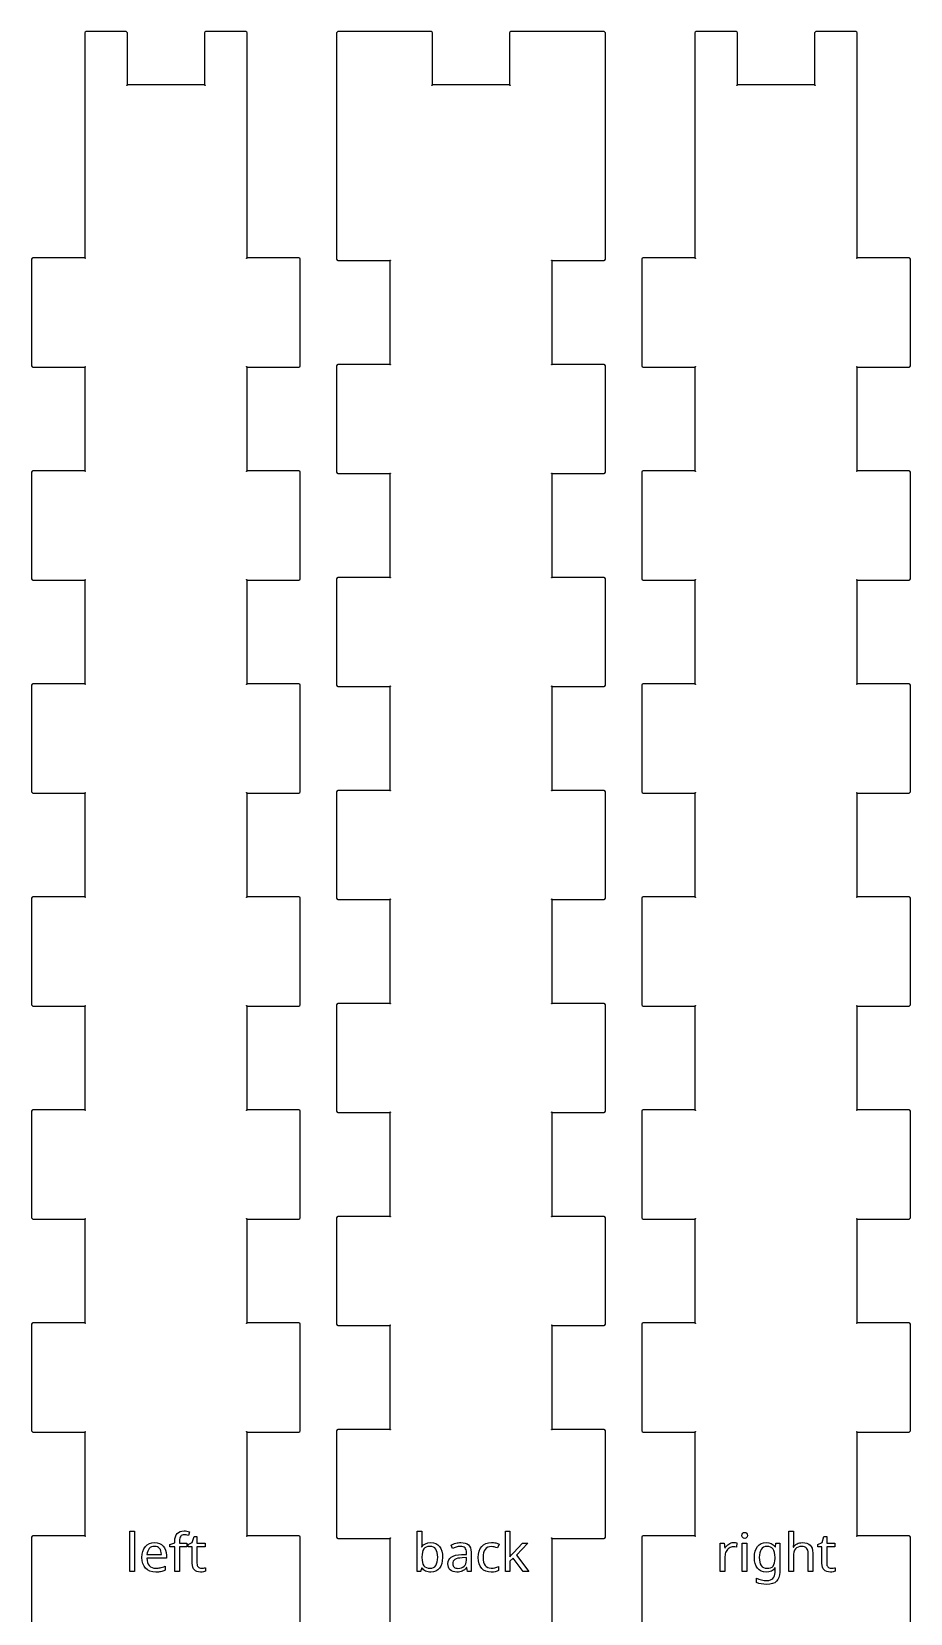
# Model space of a CAD drawing. Header units: millimetres. Extents: x 4 to 597, y 21 to 392.
# Drawn here: x 439.5 to 505.6, y 273.3 to 392.1 of the extents above; entities that cross this region are included whole.
import ezdxf

# ---------------------------------------------------------------- set-up
doc = ezdxf.new("R2010")
doc.units = ezdxf.units.MM
doc.layers.add('Layer_1', color=7, linetype='CONTINUOUS')

msp = doc.modelspace()

# ---------------------------------------------------------------- linework, layer by layer
at = {"layer": 'Layer_1', "color": 7}
for p, q in [((443.545, 392.006), (443.545, 388.006)), ((446.645, 392.106), (443.645, 392.106)), ((446.745, 388.106), (446.745, 392.006)), ((452.545, 392.006), (452.545, 388.106)), ((455.645, 392.106), (452.645, 392.106)), ((455.745, 388.006), (455.745, 392.006)), ((462.479, 392.006), (462.479, 388.006)), ((466.579, 392.106), (462.579, 392.106)), ((469.579, 392.106), (466.579, 392.106)), ((469.679, 388.106), (469.679, 392.006)), ((475.479, 392.006), (475.479, 388.106)), ((478.579, 392.106), (475.579, 392.106)), ((482.579, 392.106), (478.579, 392.106)), ((482.679, 388.006), (482.679, 392.006)), ((489.413, 392.006), (489.413, 388.006)), ((492.513, 392.106), (489.513, 392.106)), ((492.613, 388.106), (492.613, 392.006)), ((498.413, 392.006), (498.413, 388.106)), ((501.513, 392.106), (498.513, 392.106)), ((501.613, 388.006), (501.613, 392.006)), ((443.545, 388.006), (443.545, 375.106)), ((452.545, 388.106), (446.745, 388.106)), ((455.745, 375.106), (455.745, 388.006)), ((462.479, 388.006), (462.479, 375.006)), ((475.479, 388.106), (469.679, 388.106)), ((482.679, 375.006), (482.679, 388.006)), ((489.413, 388.006), (489.413, 375.106)), ((498.413, 388.106), (492.613, 388.106)), ((501.613, 375.106), (501.613, 388.006)), ((439.545, 375.006), (439.545, 367.006)), ((443.545, 375.106), (439.645, 375.106)), ((459.645, 375.106), (455.745, 375.106)), ((459.745, 367.006), (459.745, 375.006)), ((462.579, 374.906), (466.479, 374.906)), ((466.479, 374.906), (466.479, 367.106)), ((478.679, 367.106), (478.679, 374.906)), ((478.679, 374.906), (482.579, 374.906)), ((485.413, 375.006), (485.413, 367.006)), ((489.413, 375.106), (485.513, 375.106)), ((505.513, 375.106), (501.613, 375.106)), ((505.613, 367.006), (505.613, 375.006)), ((439.645, 366.906), (443.545, 366.906)), ((443.545, 366.906), (443.545, 359.106)), ((455.745, 359.106), (455.745, 366.906)), ((455.745, 366.906), (459.645, 366.906)), ((462.479, 367.006), (462.479, 359.006)), ((466.479, 367.106), (462.579, 367.106)), ((482.579, 367.106), (478.679, 367.106)), ((482.679, 359.006), (482.679, 367.006)), ((485.513, 366.906), (489.413, 366.906)), ((489.413, 366.906), (489.413, 359.106)), ((501.613, 359.106), (501.613, 366.906)), ((501.613, 366.906), (505.513, 366.906)), ((439.545, 359.006), (439.545, 351.006)), ((443.545, 359.106), (439.645, 359.106)), ((459.645, 359.106), (455.745, 359.106)), ((459.745, 351.006), (459.745, 359.006)), ((462.579, 358.906), (466.479, 358.906)), ((466.479, 358.906), (466.479, 351.106)), ((478.679, 351.106), (478.679, 358.906)), ((478.679, 358.906), (482.579, 358.906)), ((485.413, 359.006), (485.413, 351.006)), ((489.413, 359.106), (485.513, 359.106)), ((505.513, 359.106), (501.613, 359.106)), ((505.613, 351.006), (505.613, 359.006)), ((439.645, 350.906), (443.545, 350.906)), ((443.545, 350.906), (443.545, 343.106)), ((455.745, 343.106), (455.745, 350.906)), ((455.745, 350.906), (459.645, 350.906)), ((462.479, 351.006), (462.479, 343.006)), ((466.479, 351.106), (462.579, 351.106)), ((482.579, 351.106), (478.679, 351.106)), ((482.679, 343.006), (482.679, 351.006)), ((485.513, 350.906), (489.413, 350.906)), ((489.413, 350.906), (489.413, 343.106)), ((501.613, 343.106), (501.613, 350.906)), ((501.613, 350.906), (505.513, 350.906)), ((439.545, 343.006), (439.545, 335.006)), ((443.545, 343.106), (439.645, 343.106)), ((459.645, 343.106), (455.745, 343.106)), ((459.745, 335.006), (459.745, 343.006)), ((462.579, 342.906), (466.479, 342.906)), ((466.479, 342.906), (466.479, 335.106)), ((478.679, 335.106), (478.679, 342.906)), ((478.679, 342.906), (482.579, 342.906)), ((485.413, 343.006), (485.413, 335.006)), ((489.413, 343.106), (485.513, 343.106)), ((505.513, 343.106), (501.613, 343.106)), ((505.613, 335.006), (505.613, 343.006)), ((466.479, 335.106), (462.579, 335.106)), ((482.579, 335.106), (478.679, 335.106)), ((439.645, 334.906), (443.545, 334.906)), ((443.545, 334.906), (443.545, 327.106)), ((455.745, 327.106), (455.745, 334.906)), ((455.745, 334.906), (459.645, 334.906)), ((462.479, 335.006), (462.479, 327.006)), ((482.679, 327.006), (482.679, 335.006)), ((485.513, 334.906), (489.413, 334.906)), ((489.413, 334.906), (489.413, 327.106)), ((501.613, 327.106), (501.613, 334.906)), ((501.613, 334.906), (505.513, 334.906)), ((439.545, 327.006), (439.545, 319.006)), ((443.545, 327.106), (439.645, 327.106)), ((459.645, 327.106), (455.745, 327.106)), ((459.745, 319.006), (459.745, 327.006)), ((462.579, 326.906), (466.479, 326.906)), ((466.479, 326.906), (466.479, 319.106)), ((478.679, 319.106), (478.679, 326.906)), ((478.679, 326.906), (482.579, 326.906)), ((485.413, 327.006), (485.413, 319.006)), ((489.413, 327.106), (485.513, 327.106)), ((505.513, 327.106), (501.613, 327.106)), ((505.613, 319.006), (505.613, 327.006)), ((439.645, 318.906), (443.545, 318.906)), ((443.545, 318.906), (443.545, 311.106)), ((455.745, 311.106), (455.745, 318.906)), ((455.745, 318.906), (459.645, 318.906)), ((462.479, 319.006), (462.479, 311.006)), ((466.479, 319.106), (462.579, 319.106)), ((482.579, 319.106), (478.679, 319.106)), ((482.679, 311.006), (482.679, 319.006)), ((485.513, 318.906), (489.413, 318.906)), ((489.413, 318.906), (489.413, 311.106)), ((501.613, 311.106), (501.613, 318.906)), ((501.613, 318.906), (505.513, 318.906)), ((439.545, 311.006), (439.545, 303.006)), ((443.545, 311.106), (439.645, 311.106)), ((459.645, 311.106), (455.745, 311.106)), ((459.745, 303.006), (459.745, 311.006)), ((462.579, 310.906), (466.479, 310.906)), ((466.479, 310.906), (466.479, 303.106)), ((478.679, 303.106), (478.679, 310.906)), ((478.679, 310.906), (482.579, 310.906)), ((485.413, 311.006), (485.413, 303.006)), ((489.413, 311.106), (485.513, 311.106)), ((505.513, 311.106), (501.613, 311.106)), ((505.613, 303.006), (505.613, 311.006)), ((462.479, 303.006), (462.479, 295.006)), ((466.479, 303.106), (462.579, 303.106)), ((482.579, 303.106), (478.679, 303.106)), ((482.679, 295.006), (482.679, 303.006)), ((439.645, 302.906), (443.545, 302.906)), ((443.545, 302.906), (443.545, 295.106)), ((455.745, 295.106), (455.745, 302.906)), ((455.745, 302.906), (459.645, 302.906)), ((485.513, 302.906), (489.413, 302.906)), ((489.413, 302.906), (489.413, 295.106)), ((501.613, 295.106), (501.613, 302.906)), ((501.613, 302.906), (505.513, 302.906)), ((439.545, 295.006), (439.545, 287.006)), ((443.545, 295.106), (439.645, 295.106)), ((459.645, 295.106), (455.745, 295.106)), ((459.745, 287.006), (459.745, 295.006)), ((462.579, 294.906), (466.479, 294.906)), ((466.479, 294.906), (466.479, 287.106)), ((478.679, 287.106), (478.679, 294.906)), ((478.679, 294.906), (482.579, 294.906)), ((485.413, 295.006), (485.413, 287.006)), ((489.413, 295.106), (485.513, 295.106)), ((505.513, 295.106), (501.613, 295.106)), ((505.613, 287.006), (505.613, 295.006)), ((439.645, 286.906), (443.545, 286.906)), ((443.545, 286.906), (443.545, 279.106)), ((455.745, 279.106), (455.745, 286.906)), ((455.745, 286.906), (459.645, 286.906)), ((462.479, 287.006), (462.479, 279.006)), ((466.479, 287.106), (462.579, 287.106)), ((482.579, 287.106), (478.679, 287.106)), ((482.679, 279.006), (482.679, 287.006)), ((485.513, 286.906), (489.413, 286.906)), ((489.413, 286.906), (489.413, 279.106)), ((501.613, 279.106), (501.613, 286.906)), ((501.613, 286.906), (505.513, 286.906)), ((446.931133, 276.417719), (446.931133, 279.456781)), ((446.931133, 279.456781), (447.282695, 279.456781)), ((447.282695, 279.456781), (447.282695, 276.417719)), ((451.427227, 279.406), (451.333477, 279.130609)), ((468.537984, 276.417719), (468.537984, 279.456781)), ((468.537984, 279.456781), (468.889546, 279.456781)), ((468.889546, 279.456781), (468.889546, 278.7185)), ((475.162984, 276.417719), (475.162984, 279.456781)), ((475.162984, 279.456781), (475.510641, 279.456781)), ((475.510641, 279.456781), (475.510641, 277.868891)), ((496.467102, 276.417719), (496.467102, 279.456781)), ((496.467102, 279.456781), (496.818664, 279.456781)), ((496.818664, 279.456781), (496.818664, 278.566156)), ((439.545, 279.006), (439.545, 271.006)), ((443.545, 279.106), (439.645, 279.106)), ((448.786602, 278.314203), (448.786602, 278.314203)), ((449.938945, 278.452875), (450.313945, 278.573969)), ((449.938945, 278.288812), (449.938945, 278.452875)), ((450.313945, 278.288812), (449.938945, 278.288812)), ((450.313945, 278.573969), (450.313945, 278.697016)), ((450.313945, 276.417719), (450.313945, 278.288812)), ((450.665508, 278.700922), (450.665508, 278.56225)), ((450.665508, 278.56225), (451.206524, 278.56225)), ((451.206523, 278.288812), (450.665508, 278.288812)), ((450.665508, 278.288812), (450.665508, 276.417719)), ((451.206524, 278.56225), (451.206523, 278.288812)), ((451.319805, 278.456781), (451.626445, 278.597406)), ((451.319805, 278.288812), (451.319805, 278.456781)), ((451.622539, 278.288812), (451.319805, 278.288812)), ((451.622539, 277.040766), (451.622539, 278.288812)), ((451.626445, 278.597406), (451.76707, 279.054437)), ((451.76707, 279.054437), (451.976055, 279.054437)), ((451.976055, 279.054437), (451.976055, 278.56225)), ((451.976055, 278.56225), (452.595195, 278.56225)), ((452.595195, 278.288812), (451.976055, 278.288812)), ((451.976055, 278.288812), (451.976055, 277.050531)), ((452.595195, 278.56225), (452.595195, 278.288812)), ((459.645, 279.106), (455.745, 279.106)), ((459.745, 271.006), (459.745, 279.006)), ((462.579, 278.906), (466.479, 278.906)), ((466.479, 278.906), (466.479, 271.106)), ((468.870015, 278.277094), (468.889546, 278.277094)), ((469.495015, 278.306391), (469.495015, 278.306391)), ((469.553609, 278.597406), (469.553609, 278.597406)), ((471.186422, 278.150141), (471.079, 278.413813)), ((474.690328, 278.486078), (474.582906, 278.193109)), ((475.7665, 277.837641), (476.452047, 278.56225)), ((476.862203, 278.56225), (475.995016, 277.646234)), ((476.452047, 278.56225), (476.862203, 278.56225)), ((478.679, 271.106), (478.679, 278.906)), ((478.679, 278.906), (482.579, 278.906)), ((485.413, 279.006), (485.413, 271.006)), ((489.413, 279.106), (485.513, 279.106)), ((491.32257, 276.417719), (491.32257, 278.56225)), ((491.32257, 278.56225), (491.611633, 278.56225)), ((491.611633, 278.56225), (491.650696, 278.169672)), ((491.650696, 278.169672), (491.666321, 278.169672)), ((492.322571, 278.601313), (492.32257, 278.601313)), ((492.574523, 278.577875), (492.531554, 278.253656)), ((492.94757, 279.142328), (492.94757, 279.142328)), ((492.974914, 276.417719), (492.974914, 278.56225)), ((492.974914, 278.56225), (493.326477, 278.56225)), ((493.326477, 278.56225), (493.326477, 276.417719)), ((495.437805, 278.277094), (495.459289, 278.277094)), ((495.459289, 278.277094), (495.506164, 278.56225)), ((495.506164, 278.56225), (495.785461, 278.56225)), ((495.785461, 278.56225), (495.785461, 276.382563)), ((496.799133, 278.265375), (496.82257, 278.265375)), ((498.664367, 278.456781), (498.971008, 278.597406)), ((498.664367, 278.288813), (498.664367, 278.456781)), ((498.967102, 278.288813), (498.664367, 278.288813)), ((498.967102, 277.040766), (498.967102, 278.288813)), ((498.971008, 278.597406), (499.111633, 279.054438)), ((499.111633, 279.054438), (499.320617, 279.054438)), ((499.320617, 279.054438), (499.320617, 278.56225)), ((499.320617, 278.56225), (499.939758, 278.56225)), ((499.939758, 278.288813), (499.320617, 278.288813)), ((499.320617, 278.288813), (499.320617, 277.050531)), ((499.939758, 278.56225), (499.939758, 278.288813)), ((505.513, 279.106), (501.613, 279.106)), ((505.613, 271.006), (505.613, 279.006)), ((449.675273, 277.421625), (448.206523, 277.421625)), ((448.214336, 277.700921), (449.306133, 277.700921)), ((449.675273, 277.634515), (449.675273, 277.421625)), ((468.889547, 277.501703), (468.889547, 277.486078)), ((471.871969, 277.697016), (472.23525, 277.710688)), ((472.231344, 277.466547), (471.914938, 277.452875)), ((472.231344, 277.273188), (472.231344, 277.466547)), ((472.23525, 277.710688), (472.23525, 277.837641)), ((472.579, 277.878656), (472.579, 276.417719)), ((475.510641, 277.868891), (475.495016, 277.521234)), ((475.495016, 277.521234), (475.510641, 277.521234)), ((475.510641, 277.521234), (475.629781, 277.673578)), ((475.754781, 277.417719), (475.510641, 277.204828)), ((475.510641, 277.204828), (475.510641, 276.417719)), ((475.629781, 277.673578), (475.7665, 277.837641)), ((476.498922, 276.417719), (475.754781, 277.417719)), ((475.995016, 277.646234), (476.92275, 276.417719)), ((491.674133, 277.56225), (491.674133, 276.417719)), ((495.441711, 277.402094), (495.441711, 277.486078)), ((496.818664, 277.525141), (496.818664, 276.417719)), ((497.928039, 276.417719), (497.928039, 277.788813)), ((498.275695, 277.814203), (498.275695, 276.417719)), ((447.282695, 276.417719), (446.931133, 276.417719)), ((448.874492, 276.378656), (448.874492, 276.378656)), ((449.577617, 276.825922), (449.577617, 276.517328)), ((450.665508, 276.417719), (450.313945, 276.417719)), ((452.311993, 276.665766), (452.311992, 276.665766)), ((452.61082, 276.710688), (452.61082, 276.441156)), ((468.789937, 276.417719), (468.537984, 276.417719)), ((468.889547, 276.689203), (468.862203, 276.689203)), ((471.598531, 276.661859), (471.598531, 276.661859)), ((472.254781, 276.722406), (472.239156, 276.722406)), ((472.32314, 276.417719), (472.254781, 276.722406)), ((472.579, 276.417719), (472.32314, 276.417719)), ((474.102438, 276.378656), (474.102438, 276.378656)), ((474.655172, 276.806391), (474.655172, 276.493891)), ((475.510641, 276.417719), (475.162984, 276.417719)), ((476.92275, 276.417719), (476.498922, 276.417719)), ((491.674133, 276.417719), (491.32257, 276.417719)), ((493.326477, 276.417719), (492.974914, 276.417719)), ((494.054992, 275.5935), (494.054992, 275.917719)), ((494.82257, 276.665765), (494.82257, 276.665766)), ((495.449523, 276.700922), (495.433898, 276.700922)), ((495.437805, 276.43725), (495.449523, 276.700922)), ((495.437805, 276.353266), (495.437805, 276.43725)), ((496.818664, 276.417719), (496.467102, 276.417719)), ((498.275695, 276.417719), (497.928039, 276.417719)), ((499.656555, 276.665766), (499.656555, 276.665766)), ((499.955383, 276.710688), (499.955383, 276.441156))]:
    msp.add_line(p, q, dxfattribs=at)
for points in [[(443.645, 392.106), (443.59, 392.106), (443.545, 392.061), (443.545, 392.006)], [(446.745, 392.006), (446.745, 392.061), (446.7, 392.106), (446.645, 392.106)], [(452.645, 392.106), (452.59, 392.106), (452.545, 392.061), (452.545, 392.006)], [(455.745, 392.006), (455.745, 392.061), (455.7, 392.106), (455.645, 392.106)], [(462.579, 392.106), (462.524, 392.106), (462.479, 392.061), (462.479, 392.006)], [(469.679, 392.006), (469.679, 392.061), (469.634, 392.106), (469.579, 392.106)], [(475.579, 392.106), (475.524, 392.106), (475.479, 392.061), (475.479, 392.006)], [(482.679, 392.006), (482.679, 392.061), (482.634, 392.106), (482.579, 392.106)], [(489.513, 392.106), (489.458, 392.106), (489.413, 392.061), (489.413, 392.006)], [(492.613, 392.006), (492.613, 392.061), (492.568, 392.106), (492.513, 392.106)], [(498.513, 392.106), (498.458, 392.106), (498.413, 392.061), (498.413, 392.006)], [(501.613, 392.006), (501.613, 392.061), (501.568, 392.106), (501.513, 392.106)], [(446.745, 388.106), (446.645, 388.106), (446.745, 388.006), (446.745, 388.106)], [(452.545, 388.106), (452.545, 388.006), (452.645, 388.106), (452.545, 388.106)], [(469.679, 388.106), (469.579, 388.106), (469.679, 388.006), (469.679, 388.106)], [(475.479, 388.106), (475.479, 388.006), (475.579, 388.106), (475.479, 388.106)], [(492.613, 388.106), (492.513, 388.106), (492.613, 388.006), (492.613, 388.106)], [(498.413, 388.106), (498.413, 388.006), (498.513, 388.106), (498.413, 388.106)], [(439.645, 375.106), (439.59, 375.106), (439.545, 375.061), (439.545, 375.006)], [(443.545, 375.106), (443.545, 375.006), (443.645, 375.106), (443.545, 375.106)], [(455.745, 375.106), (455.645, 375.106), (455.745, 375.006), (455.745, 375.106)], [(459.745, 375.006), (459.745, 375.061), (459.7, 375.106), (459.645, 375.106)], [(462.479, 375.006), (462.479, 374.951), (462.524, 374.906), (462.579, 374.906)], [(466.479, 374.906), (466.579, 374.906), (466.479, 375.006), (466.479, 374.906)], [(478.679, 374.906), (478.679, 375.006), (478.579, 374.906), (478.679, 374.906)], [(482.579, 374.906), (482.634, 374.906), (482.679, 374.951), (482.679, 375.006)], [(485.513, 375.106), (485.458, 375.106), (485.413, 375.061), (485.413, 375.006)], [(489.413, 375.106), (489.413, 375.006), (489.513, 375.106), (489.413, 375.106)], [(501.613, 375.106), (501.513, 375.106), (501.613, 375.006), (501.613, 375.106)], [(505.613, 375.006), (505.613, 375.061), (505.568, 375.106), (505.513, 375.106)], [(439.545, 367.006), (439.545, 366.951), (439.59, 366.906), (439.645, 366.906)], [(443.545, 366.906), (443.645, 366.906), (443.545, 367.006), (443.545, 366.906)], [(455.745, 366.906), (455.745, 367.006), (455.645, 366.906), (455.745, 366.906)], [(459.645, 366.906), (459.7, 366.906), (459.745, 366.951), (459.745, 367.006)], [(462.579, 367.106), (462.524, 367.106), (462.479, 367.061), (462.479, 367.006)], [(466.479, 367.106), (466.479, 367.006), (466.579, 367.106), (466.479, 367.106)], [(478.679, 367.106), (478.579, 367.106), (478.679, 367.006), (478.679, 367.106)], [(482.679, 367.006), (482.679, 367.061), (482.634, 367.106), (482.579, 367.106)], [(485.413, 367.006), (485.413, 366.951), (485.458, 366.906), (485.513, 366.906)], [(489.413, 366.906), (489.513, 366.906), (489.413, 367.006), (489.413, 366.906)], [(501.613, 366.906), (501.613, 367.006), (501.513, 366.906), (501.613, 366.906)], [(505.513, 366.906), (505.568, 366.906), (505.613, 366.951), (505.613, 367.006)], [(439.645, 359.106), (439.59, 359.106), (439.545, 359.061), (439.545, 359.006)], [(443.545, 359.106), (443.545, 359.006), (443.645, 359.106), (443.545, 359.106)], [(455.745, 359.106), (455.645, 359.106), (455.745, 359.006), (455.745, 359.106)], [(459.745, 359.006), (459.745, 359.061), (459.7, 359.106), (459.645, 359.106)], [(462.479, 359.006), (462.479, 358.951), (462.524, 358.906), (462.579, 358.906)], [(466.479, 358.906), (466.579, 358.906), (466.479, 359.006), (466.479, 358.906)], [(478.679, 358.906), (478.679, 359.006), (478.579, 358.906), (478.679, 358.906)], [(482.579, 358.906), (482.634, 358.906), (482.679, 358.951), (482.679, 359.006)], [(485.513, 359.106), (485.458, 359.106), (485.413, 359.061), (485.413, 359.006)], [(489.413, 359.106), (489.413, 359.006), (489.513, 359.106), (489.413, 359.106)], [(501.613, 359.106), (501.513, 359.106), (501.613, 359.006), (501.613, 359.106)], [(505.613, 359.006), (505.613, 359.061), (505.568, 359.106), (505.513, 359.106)], [(439.545, 351.006), (439.545, 350.951), (439.59, 350.906), (439.645, 350.906)], [(443.545, 350.906), (443.645, 350.906), (443.545, 351.006), (443.545, 350.906)], [(455.745, 350.906), (455.745, 351.006), (455.645, 350.906), (455.745, 350.906)], [(459.645, 350.906), (459.7, 350.906), (459.745, 350.951), (459.745, 351.006)], [(462.579, 351.106), (462.524, 351.106), (462.479, 351.061), (462.479, 351.006)], [(466.479, 351.106), (466.479, 351.006), (466.579, 351.106), (466.479, 351.106)], [(478.679, 351.106), (478.579, 351.106), (478.679, 351.006), (478.679, 351.106)], [(482.679, 351.006), (482.679, 351.061), (482.634, 351.106), (482.579, 351.106)], [(485.413, 351.006), (485.413, 350.951), (485.458, 350.906), (485.513, 350.906)], [(489.413, 350.906), (489.513, 350.906), (489.413, 351.006), (489.413, 350.906)], [(501.613, 350.906), (501.613, 351.006), (501.513, 350.906), (501.613, 350.906)], [(505.513, 350.906), (505.568, 350.906), (505.613, 350.951), (505.613, 351.006)], [(439.645, 343.106), (439.59, 343.106), (439.545, 343.061), (439.545, 343.006)], [(443.545, 343.106), (443.545, 343.006), (443.645, 343.106), (443.545, 343.106)], [(455.745, 343.106), (455.645, 343.106), (455.745, 343.006), (455.745, 343.106)], [(459.745, 343.006), (459.745, 343.061), (459.7, 343.106), (459.645, 343.106)], [(462.479, 343.006), (462.479, 342.951), (462.524, 342.906), (462.579, 342.906)], [(466.479, 342.906), (466.579, 342.906), (466.479, 343.006), (466.479, 342.906)], [(478.679, 342.906), (478.679, 343.006), (478.579, 342.906), (478.679, 342.906)], [(482.579, 342.906), (482.634, 342.906), (482.679, 342.951), (482.679, 343.006)], [(485.513, 343.106), (485.458, 343.106), (485.413, 343.061), (485.413, 343.006)], [(489.413, 343.106), (489.413, 343.006), (489.513, 343.106), (489.413, 343.106)], [(501.613, 343.106), (501.513, 343.106), (501.613, 343.006), (501.613, 343.106)], [(505.613, 343.006), (505.613, 343.061), (505.568, 343.106), (505.513, 343.106)], [(462.579, 335.106), (462.524, 335.106), (462.479, 335.061), (462.479, 335.006)], [(466.479, 335.106), (466.479, 335.006), (466.579, 335.106), (466.479, 335.106)], [(478.679, 335.106), (478.579, 335.106), (478.679, 335.006), (478.679, 335.106)], [(482.679, 335.006), (482.679, 335.061), (482.634, 335.106), (482.579, 335.106)], [(439.545, 335.006), (439.545, 334.951), (439.59, 334.906), (439.645, 334.906)], [(443.545, 334.906), (443.645, 334.906), (443.545, 335.006), (443.545, 334.906)], [(455.745, 334.906), (455.745, 335.006), (455.645, 334.906), (455.745, 334.906)], [(459.645, 334.906), (459.7, 334.906), (459.745, 334.951), (459.745, 335.006)], [(485.413, 335.006), (485.413, 334.951), (485.458, 334.906), (485.513, 334.906)], [(489.413, 334.906), (489.513, 334.906), (489.413, 335.006), (489.413, 334.906)], [(501.613, 334.906), (501.613, 335.006), (501.513, 334.906), (501.613, 334.906)], [(505.513, 334.906), (505.568, 334.906), (505.613, 334.951), (505.613, 335.006)], [(439.645, 327.106), (439.59, 327.106), (439.545, 327.061), (439.545, 327.006)], [(443.545, 327.106), (443.545, 327.006), (443.645, 327.106), (443.545, 327.106)], [(455.745, 327.106), (455.645, 327.106), (455.745, 327.006), (455.745, 327.106)], [(459.745, 327.006), (459.745, 327.061), (459.7, 327.106), (459.645, 327.106)], [(462.479, 327.006), (462.479, 326.951), (462.524, 326.906), (462.579, 326.906)], [(466.479, 326.906), (466.579, 326.906), (466.479, 327.006), (466.479, 326.906)], [(478.679, 326.906), (478.679, 327.006), (478.579, 326.906), (478.679, 326.906)], [(482.579, 326.906), (482.634, 326.906), (482.679, 326.951), (482.679, 327.006)], [(485.513, 327.106), (485.458, 327.106), (485.413, 327.061), (485.413, 327.006)], [(489.413, 327.106), (489.413, 327.006), (489.513, 327.106), (489.413, 327.106)], [(501.613, 327.106), (501.513, 327.106), (501.613, 327.006), (501.613, 327.106)], [(505.613, 327.006), (505.613, 327.061), (505.568, 327.106), (505.513, 327.106)], [(439.545, 319.006), (439.545, 318.951), (439.59, 318.906), (439.645, 318.906)], [(443.545, 318.906), (443.645, 318.906), (443.545, 319.006), (443.545, 318.906)], [(455.745, 318.906), (455.745, 319.006), (455.645, 318.906), (455.745, 318.906)], [(459.645, 318.906), (459.7, 318.906), (459.745, 318.951), (459.745, 319.006)], [(462.579, 319.106), (462.524, 319.106), (462.479, 319.061), (462.479, 319.006)], [(466.479, 319.106), (466.479, 319.006), (466.579, 319.106), (466.479, 319.106)], [(478.679, 319.106), (478.579, 319.106), (478.679, 319.006), (478.679, 319.106)], [(482.679, 319.006), (482.679, 319.061), (482.634, 319.106), (482.579, 319.106)], [(485.413, 319.006), (485.413, 318.951), (485.458, 318.906), (485.513, 318.906)], [(489.413, 318.906), (489.513, 318.906), (489.413, 319.006), (489.413, 318.906)], [(501.613, 318.906), (501.613, 319.006), (501.513, 318.906), (501.613, 318.906)], [(505.513, 318.906), (505.568, 318.906), (505.613, 318.951), (505.613, 319.006)], [(439.645, 311.106), (439.59, 311.106), (439.545, 311.061), (439.545, 311.006)], [(443.545, 311.106), (443.545, 311.006), (443.645, 311.106), (443.545, 311.106)], [(455.745, 311.106), (455.645, 311.106), (455.745, 311.006), (455.745, 311.106)], [(459.745, 311.006), (459.745, 311.061), (459.7, 311.106), (459.645, 311.106)], [(462.479, 311.006), (462.479, 310.951), (462.524, 310.906), (462.579, 310.906)], [(466.479, 310.906), (466.579, 310.906), (466.479, 311.006), (466.479, 310.906)], [(478.679, 310.906), (478.679, 311.006), (478.579, 310.906), (478.679, 310.906)], [(482.579, 310.906), (482.634, 310.906), (482.679, 310.951), (482.679, 311.006)], [(485.513, 311.106), (485.458, 311.106), (485.413, 311.061), (485.413, 311.006)], [(489.413, 311.106), (489.413, 311.006), (489.513, 311.106), (489.413, 311.106)], [(501.613, 311.106), (501.513, 311.106), (501.613, 311.006), (501.613, 311.106)], [(505.613, 311.006), (505.613, 311.061), (505.568, 311.106), (505.513, 311.106)], [(439.545, 303.006), (439.545, 302.951), (439.59, 302.906), (439.645, 302.906)], [(443.545, 302.906), (443.645, 302.906), (443.545, 303.006), (443.545, 302.906)], [(455.745, 302.906), (455.745, 303.006), (455.645, 302.906), (455.745, 302.906)], [(459.645, 302.906), (459.7, 302.906), (459.745, 302.951), (459.745, 303.006)], [(462.579, 303.106), (462.524, 303.106), (462.479, 303.061), (462.479, 303.006)], [(466.479, 303.106), (466.479, 303.006), (466.579, 303.106), (466.479, 303.106)], [(478.679, 303.106), (478.579, 303.106), (478.679, 303.006), (478.679, 303.106)], [(482.679, 303.006), (482.679, 303.061), (482.634, 303.106), (482.579, 303.106)], [(485.413, 303.006), (485.413, 302.951), (485.458, 302.906), (485.513, 302.906)], [(489.413, 302.906), (489.513, 302.906), (489.413, 303.006), (489.413, 302.906)], [(501.613, 302.906), (501.613, 303.006), (501.513, 302.906), (501.613, 302.906)], [(505.513, 302.906), (505.568, 302.906), (505.613, 302.951), (505.613, 303.006)], [(439.645, 295.106), (439.59, 295.106), (439.545, 295.061), (439.545, 295.006)], [(443.545, 295.106), (443.545, 295.006), (443.645, 295.106), (443.545, 295.106)], [(455.745, 295.106), (455.645, 295.106), (455.745, 295.006), (455.745, 295.106)], [(459.745, 295.006), (459.745, 295.061), (459.7, 295.106), (459.645, 295.106)], [(462.479, 295.006), (462.479, 294.951), (462.524, 294.906), (462.579, 294.906)], [(466.479, 294.906), (466.579, 294.906), (466.479, 295.006), (466.479, 294.906)], [(478.679, 294.906), (478.679, 295.006), (478.579, 294.906), (478.679, 294.906)], [(482.579, 294.906), (482.634, 294.906), (482.679, 294.951), (482.679, 295.006)], [(485.513, 295.106), (485.458, 295.106), (485.413, 295.061), (485.413, 295.006)], [(489.413, 295.106), (489.413, 295.006), (489.513, 295.106), (489.413, 295.106)], [(501.613, 295.106), (501.513, 295.106), (501.613, 295.006), (501.613, 295.106)], [(505.613, 295.006), (505.613, 295.061), (505.568, 295.106), (505.513, 295.106)], [(439.545, 287.006), (439.545, 286.951), (439.59, 286.906), (439.645, 286.906)], [(443.545, 286.906), (443.645, 286.906), (443.545, 287.006), (443.545, 286.906)], [(455.745, 286.906), (455.745, 287.006), (455.645, 286.906), (455.745, 286.906)], [(459.645, 286.906), (459.7, 286.906), (459.745, 286.951), (459.745, 287.006)], [(462.579, 287.106), (462.524, 287.106), (462.479, 287.061), (462.479, 287.006)], [(466.479, 287.106), (466.479, 287.006), (466.579, 287.106), (466.479, 287.106)], [(478.679, 287.106), (478.579, 287.106), (478.679, 287.006), (478.679, 287.106)], [(482.679, 287.006), (482.679, 287.061), (482.634, 287.106), (482.579, 287.106)], [(485.413, 287.006), (485.413, 286.951), (485.458, 286.906), (485.513, 286.906)], [(489.413, 286.906), (489.513, 286.906), (489.413, 287.006), (489.413, 286.906)], [(501.613, 286.906), (501.613, 287.006), (501.513, 286.906), (501.613, 286.906)], [(505.513, 286.906), (505.568, 286.906), (505.613, 286.951), (505.613, 287.006)], [(450.313945, 278.697016), (450.313945, 278.957432), (450.370586, 279.152745), (450.483867, 279.282953)], [(450.483867, 279.282953), (450.598451, 279.413161), (450.774232, 279.478266), (451.011211, 279.478266)], [(451.011211, 279.478266), (451.14793, 279.478266), (451.286602, 279.454177), (451.427227, 279.406)], [(492.94757, 279.142328), (492.94757, 279.220453), (492.967102, 279.277094), (493.006164, 279.31225)], [(493.006164, 279.31225), (493.046529, 279.347406), (493.096008, 279.364984), (493.154602, 279.364984)], [(493.154602, 279.364984), (493.209289, 279.364984), (493.256815, 279.347406), (493.29718, 279.31225)], [(493.29718, 279.31225), (493.338847, 279.277094), (493.35968, 279.220453), (493.35968, 279.142328)], [(439.645, 279.106), (439.59, 279.106), (439.545, 279.061), (439.545, 279.006)], [(443.545, 279.106), (443.545, 279.006), (443.645, 279.106), (443.545, 279.106)], [(447.843242, 277.474359), (447.843242, 277.818109), (447.928529, 278.091546), (448.099102, 278.294671)], [(448.099102, 278.294671), (448.269674, 278.499098), (448.500143, 278.601312), (448.790508, 278.601312)], [(448.388164, 278.152093), (448.290508, 278.04402), (448.232565, 277.89363), (448.214336, 277.700921)], [(448.786602, 278.314203), (448.618633, 278.314203), (448.48582, 278.260166), (448.388164, 278.152093)], [(449.167461, 278.157953), (449.077617, 278.262119), (448.950664, 278.314203), (448.786602, 278.314203)], [(448.790508, 278.601312), (449.060039, 278.601312), (449.274883, 278.514072), (449.435039, 278.339593)], [(449.306133, 277.700921), (449.303529, 277.901442), (449.257305, 278.053786), (449.167461, 278.157953)], [(449.435039, 278.339593), (449.595195, 278.166416), (449.675273, 277.93139), (449.675273, 277.634515)], [(450.751445, 279.072016), (450.694154, 278.993891), (450.665508, 278.870193), (450.665508, 278.700922)], [(451.015117, 279.189203), (450.896628, 279.189203), (450.808737, 279.150141), (450.751445, 279.072016)], [(451.333477, 279.130609), (451.212383, 279.169672), (451.106263, 279.189203), (451.015117, 279.189203)], [(455.745, 279.106), (455.645, 279.106), (455.745, 279.006), (455.745, 279.106)], [(459.745, 279.006), (459.745, 279.061), (459.7, 279.106), (459.645, 279.106)], [(462.479, 279.006), (462.479, 278.951), (462.524, 278.906), (462.579, 278.906)], [(466.479, 278.906), (466.579, 278.906), (466.479, 279.006), (466.479, 278.906)], [(468.889546, 278.7185), (468.889546, 278.571365), (468.883036, 278.424229), (468.870015, 278.277094)], [(468.889546, 278.277094), (469.034078, 278.490635), (469.255432, 278.597406), (469.553609, 278.597406)], [(469.030172, 278.122797), (468.936422, 278.000401), (468.889547, 277.79337), (468.889547, 277.501703)], [(469.495015, 278.306391), (469.27887, 278.306391), (469.123922, 278.245193), (469.030172, 278.122797)], [(469.932515, 278.103266), (469.837463, 278.238682), (469.69163, 278.306391), (469.495015, 278.306391)], [(469.553609, 278.597406), (469.836161, 278.597406), (470.05426, 278.49975), (470.207906, 278.304438)], [(470.075093, 277.493891), (470.075093, 277.764724), (470.027567, 277.967849), (469.932515, 278.103266)], [(470.207906, 278.304438), (470.361552, 278.110427), (470.438375, 277.838943), (470.438375, 277.489984)], [(471.079, 278.413813), (471.187073, 278.471104), (471.304911, 278.516026), (471.432516, 278.548578)], [(471.469625, 278.263422), (471.369365, 278.229568), (471.274964, 278.191807), (471.186422, 278.150141)], [(471.432516, 278.548578), (471.56012, 278.58113), (471.686422, 278.597406), (471.811422, 278.597406)], [(471.791891, 278.314203), (471.678609, 278.314203), (471.571188, 278.297276), (471.469625, 278.263422)], [(472.129781, 278.197016), (472.059469, 278.275141), (471.946839, 278.314203), (471.791891, 278.314203)], [(471.811422, 278.597406), (472.070536, 278.597406), (472.263245, 278.540115), (472.389547, 278.425531)], [(472.23525, 277.837641), (472.23525, 278.000401), (472.200094, 278.120193), (472.129781, 278.197016)], [(472.389547, 278.425531), (472.515849, 278.310948), (472.579, 278.128656), (472.579, 277.878656)], [(473.123922, 277.478266), (473.123922, 277.837641), (473.21051, 278.114333), (473.383688, 278.308344)], [(473.383688, 278.308344), (473.558167, 278.503656), (473.806214, 278.601313), (474.127828, 278.601313)], [(473.6415, 278.089594), (473.538635, 277.954177), (473.487203, 277.751703), (473.487203, 277.482172)], [(474.120016, 278.294672), (473.90387, 278.294672), (473.744365, 278.226313), (473.6415, 278.089594)], [(474.582906, 278.193109), (474.401917, 278.260818), (474.24762, 278.294672), (474.120016, 278.294672)], [(474.127828, 278.601313), (474.231995, 278.601313), (474.334859, 278.590245), (474.436422, 278.568109)], [(474.436422, 278.568109), (474.539287, 278.547276), (474.623922, 278.519932), (474.690328, 278.486078)], [(478.679, 278.906), (478.679, 279.006), (478.579, 278.906), (478.679, 278.906)], [(482.579, 278.906), (482.634, 278.906), (482.679, 278.951), (482.679, 279.006)], [(485.513, 279.106), (485.458, 279.106), (485.413, 279.061), (485.413, 279.006)], [(489.413, 279.106), (489.413, 279.006), (489.513, 279.106), (489.413, 279.106)], [(491.666321, 278.169672), (491.748352, 278.311599), (491.845357, 278.419021), (491.957336, 278.491938)], [(491.982727, 278.18725), (491.886372, 278.12475), (491.810852, 278.038161), (491.756164, 277.927484)], [(491.957336, 278.491938), (492.069316, 278.564854), (492.19106, 278.601313), (492.322571, 278.601313)], [(492.299133, 278.281), (492.185852, 278.281), (492.080383, 278.24975), (491.982727, 278.18725)], [(492.531554, 278.253656), (492.452128, 278.271885), (492.374654, 278.281), (492.299133, 278.281)], [(492.32257, 278.601313), (492.417622, 278.601313), (492.501607, 278.5935), (492.574523, 278.577875)], [(493.006164, 278.972406), (492.967102, 279.008865), (492.94757, 279.065505), (492.94757, 279.142328)], [(493.154602, 278.917719), (493.096008, 278.917719), (493.046529, 278.935948), (493.006164, 278.972406)], [(493.29718, 278.972406), (493.256815, 278.935948), (493.209289, 278.917719), (493.154602, 278.917719)], [(493.35968, 279.142328), (493.35968, 279.065505), (493.338847, 279.008865), (493.29718, 278.972406)], [(493.887023, 277.486078), (493.887023, 277.83113), (493.965148, 278.103266), (494.121398, 278.302484)], [(494.121398, 278.302484), (494.278951, 278.501703), (494.493794, 278.601313), (494.76593, 278.601313)], [(494.396789, 278.091547), (494.299133, 277.94962), (494.250305, 277.746495), (494.250305, 277.482172)], [(494.814758, 278.30639), (494.63507, 278.30639), (494.495747, 278.234776), (494.396789, 278.091547)], [(494.76593, 278.601313), (495.056294, 278.601313), (495.280253, 278.49324), (495.437805, 278.277094)], [(495.293273, 278.111078), (495.194315, 278.241286), (495.03481, 278.30639), (494.814758, 278.30639)], [(495.441711, 277.486078), (495.441711, 277.772536), (495.392232, 277.980869), (495.293273, 278.111078)], [(496.818664, 278.566156), (496.818664, 278.448969), (496.812154, 278.348708), (496.799133, 278.265375)], [(496.969055, 278.12475), (496.868794, 278.003656), (496.818664, 277.803786), (496.818664, 277.525141)], [(496.82257, 278.265375), (496.886372, 278.369542), (496.976867, 278.450922), (497.094055, 278.509516)], [(497.44757, 278.306391), (497.230122, 278.306391), (497.070617, 278.245844), (496.969055, 278.12475)], [(497.094055, 278.509516), (497.211242, 278.568109), (497.343403, 278.597406), (497.490539, 278.597406)], [(497.810852, 278.177484), (497.734029, 278.263422), (497.612935, 278.306391), (497.44757, 278.306391)], [(497.490539, 278.597406), (497.750956, 278.597406), (497.946919, 278.534906), (498.07843, 278.409906)], [(497.928039, 277.788813), (497.928039, 277.963292), (497.888977, 278.092849), (497.810852, 278.177484)], [(498.07843, 278.409906), (498.20994, 278.286208), (498.275695, 278.087641), (498.275695, 277.814203)], [(501.613, 279.106), (501.513, 279.106), (501.613, 279.006), (501.613, 279.106)], [(505.613, 279.006), (505.613, 279.061), (505.568, 279.106), (505.513, 279.106)], [(448.11668, 276.669671), (447.934388, 276.864984), (447.843242, 277.133213), (447.843242, 277.474359)], [(448.206523, 277.421625), (448.213037, 277.178135), (448.274886, 276.99324), (448.39207, 276.866937)], [(448.39207, 276.866937), (448.509258, 276.740635), (448.675273, 276.677484), (448.890117, 276.677484)], [(452.251445, 276.378656), (451.832175, 276.378656), (451.622539, 276.599359), (451.622539, 277.040766)], [(451.976055, 277.050531), (451.976055, 276.926833), (452.005352, 276.831781), (452.063946, 276.765375)], [(468.889547, 277.486078), (468.889547, 277.193109), (468.937073, 276.983474), (469.032125, 276.857172)], [(469.502828, 276.669672), (469.695536, 276.669672), (469.838765, 276.739984), (469.932515, 276.880609)], [(469.932515, 276.880609), (470.027567, 277.022536), (470.075093, 277.226964), (470.075093, 277.493891)], [(470.438375, 277.489984), (470.438375, 277.135818), (470.36025, 276.861729), (470.204, 276.667719)], [(470.842672, 277.013422), (470.842672, 277.448318), (471.185771, 277.676183), (471.871969, 277.697016)], [(471.022359, 276.544672), (470.902568, 276.655349), (470.842672, 276.811599), (470.842672, 277.013422)], [(471.375875, 277.335688), (471.263896, 277.266677), (471.207906, 277.157953), (471.207906, 277.009516)], [(471.207906, 277.009516), (471.207906, 276.897536), (471.24176, 276.811599), (471.309469, 276.751703)], [(471.914938, 277.452875), (471.668844, 277.44376), (471.489156, 277.404698), (471.375875, 277.335688)], [(472.061422, 276.820063), (472.174703, 276.926833), (472.231344, 277.077875), (472.231344, 277.273188)], [(473.381734, 276.661859), (473.209859, 276.851964), (473.123922, 277.124099), (473.123922, 277.478266)], [(473.487203, 277.482172), (473.487203, 277.223057), (473.538635, 277.02449), (473.6415, 276.886469)], [(473.6415, 276.886469), (473.744365, 276.74975), (473.896708, 276.681391), (474.098531, 276.681391)], [(491.756164, 277.927484), (491.701477, 277.818109), (491.674133, 277.696365), (491.674133, 277.56225)], [(494.119445, 276.667719), (493.964497, 276.861729), (493.887023, 277.134516), (493.887023, 277.486078)], [(494.250305, 277.482172), (494.250305, 277.216547), (494.297831, 277.014073), (494.392883, 276.87475)], [(494.392883, 276.87475), (494.489237, 276.735427), (494.632466, 276.665765), (494.82257, 276.665765)], [(495.293273, 276.839594), (495.392232, 276.956781), (495.441711, 277.144281), (495.441711, 277.402094)], [(499.596008, 276.378656), (499.176737, 276.378656), (498.967102, 276.599359), (498.967102, 277.040766)], [(499.320617, 277.050531), (499.320617, 276.926833), (499.349914, 276.831781), (499.408508, 276.765375)], [(448.874492, 276.378656), (448.552878, 276.378656), (448.300273, 276.475661), (448.11668, 276.669671)], [(449.243633, 276.409906), (449.139466, 276.389073), (449.016419, 276.378656), (448.874492, 276.378656)], [(448.890117, 276.677484), (449.004701, 276.677484), (449.113424, 276.68725), (449.216289, 276.706781)], [(449.216289, 276.706781), (449.319154, 276.727615), (449.439596, 276.767328), (449.577617, 276.825922)], [(449.577617, 276.517328), (449.459128, 276.466547), (449.347799, 276.43074), (449.243633, 276.409906)], [(452.063946, 276.765375), (452.123842, 276.698969), (452.206524, 276.665766), (452.311993, 276.665766)], [(452.458477, 276.40014), (452.390768, 276.385818), (452.321758, 276.378656), (452.251445, 276.378656)], [(452.311992, 276.665766), (452.357565, 276.665766), (452.41095, 276.670323), (452.472148, 276.679438)], [(452.61082, 276.441156), (452.578268, 276.426834), (452.527487, 276.413162), (452.458477, 276.40014)], [(452.472148, 276.679438), (452.533346, 276.688552), (452.57957, 276.698969), (452.61082, 276.710688)], [(468.862203, 276.689203), (468.821838, 276.532953), (468.79775, 276.442458), (468.789937, 276.417719)], [(469.166891, 276.456781), (469.053609, 276.508865), (468.961161, 276.586339), (468.889547, 276.689203)], [(469.032125, 276.857172), (469.128479, 276.732172), (469.28538, 276.669672), (469.502828, 276.669672)], [(469.553609, 276.378656), (469.409078, 276.378656), (469.280172, 276.404698), (469.166891, 276.456781)], [(470.204, 276.667719), (470.04775, 276.47501), (469.830953, 276.378656), (469.553609, 276.378656)], [(471.518453, 276.378657), (471.307516, 276.378657), (471.142151, 276.433995), (471.022359, 276.544672)], [(471.309469, 276.751703), (471.378479, 276.691807), (471.474833, 276.661859), (471.598531, 276.661859)], [(471.918844, 276.448969), (471.813375, 276.402094), (471.679911, 276.378657), (471.518453, 276.378657)], [(471.598531, 276.661859), (471.795146, 276.661859), (471.949443, 276.714594), (472.061422, 276.820063)], [(472.239156, 276.722406), (472.132385, 276.588292), (472.025615, 276.497146), (471.918844, 276.448969)], [(474.102438, 276.378656), (473.793844, 276.378656), (473.553609, 276.473057), (473.381734, 276.661859)], [(474.098531, 276.681391), (474.287333, 276.681391), (474.47288, 276.723057), (474.655172, 276.806391)], [(474.655172, 276.493891), (474.506734, 276.417068), (474.32249, 276.378656), (474.102438, 276.378656)], [(494.054992, 275.917719), (494.263326, 275.80574), (494.526997, 275.74975), (494.846008, 275.74975)], [(494.769836, 276.378656), (494.492492, 276.378656), (494.275695, 276.47501), (494.119445, 276.667719)], [(495.433898, 276.700922), (495.289367, 276.486078), (495.068013, 276.378656), (494.769836, 276.378656)], [(494.82257, 276.665766), (495.038716, 276.665766), (495.195617, 276.723708), (495.293273, 276.839594)], [(495.551086, 275.689203), (495.396138, 275.534255), (495.154602, 275.456781), (494.826477, 275.456781)], [(494.846008, 275.74975), (495.028299, 275.74975), (495.17218, 275.803135), (495.277648, 275.909906)], [(495.277648, 275.909906), (495.384419, 276.016677), (495.437805, 276.164464), (495.437805, 276.353266)], [(495.785461, 276.382563), (495.785461, 276.075271), (495.707336, 275.844151), (495.551086, 275.689203)], [(499.408508, 276.765375), (499.468404, 276.698969), (499.551087, 276.665766), (499.656555, 276.665766)], [(499.803039, 276.40014), (499.735331, 276.385818), (499.66632, 276.378656), (499.596008, 276.378656)], [(499.656555, 276.665766), (499.702127, 276.665766), (499.755513, 276.670323), (499.816711, 276.679438)], [(499.955383, 276.441156), (499.922831, 276.426834), (499.87205, 276.413162), (499.803039, 276.40014)], [(499.816711, 276.679438), (499.877909, 276.688552), (499.924133, 276.698969), (499.955383, 276.710688)], [(494.826477, 275.456781), (494.513977, 275.456781), (494.256815, 275.502354), (494.054992, 275.5935)]]:
    msp.add_open_spline(points, degree=3, dxfattribs=at)

doc.saveas('drawing.dxf')
